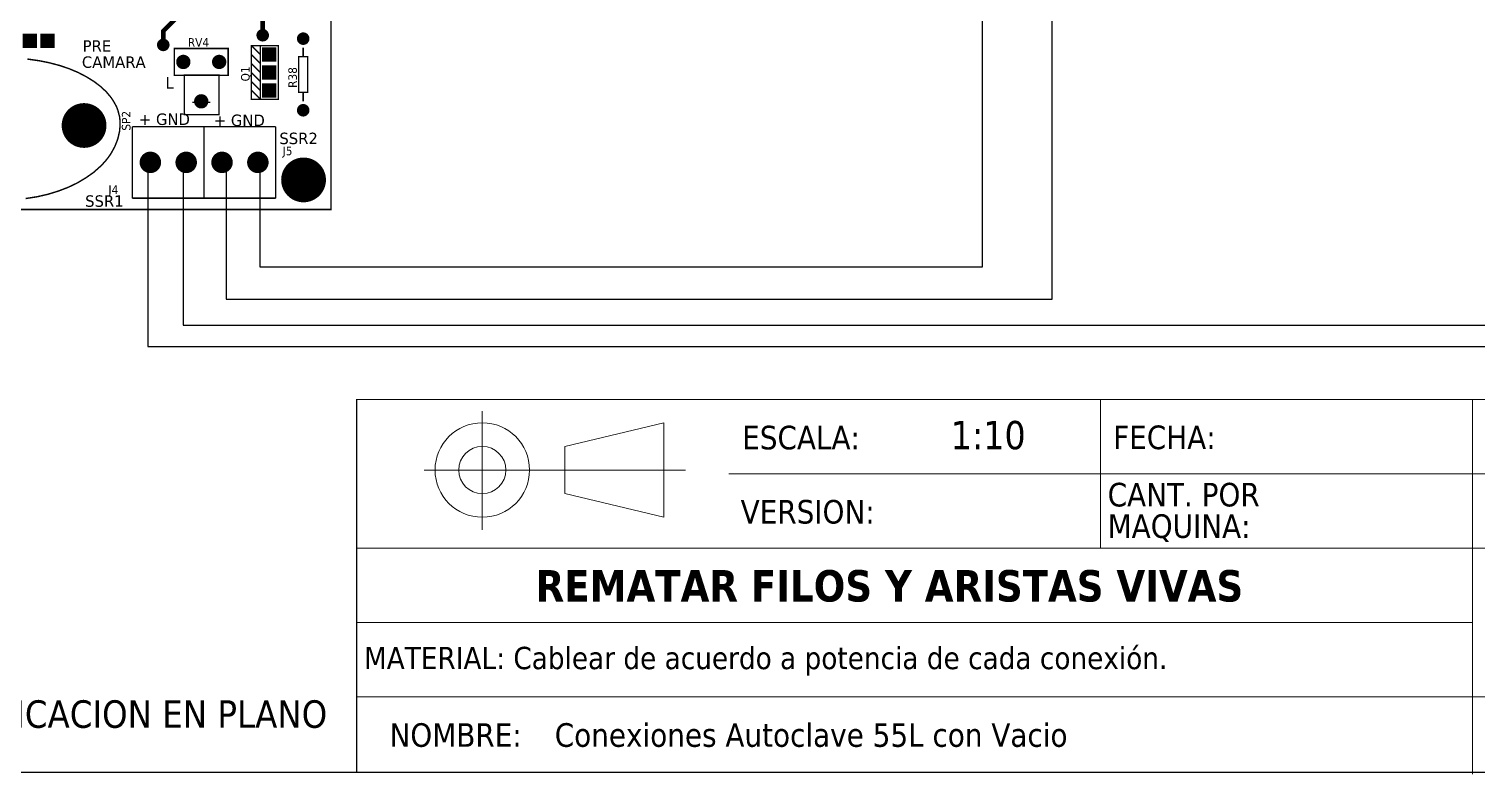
# Model space of a CAD drawing. Header units: millimetres. Extents: x 123.5 to 144.3, y 105.4 to 121.6.
# Drawn here: x 131.63 to 139.72, y 105.39 to 109.56 of the extents above; entities that cross this region are included whole.
import ezdxf

# ---------------------------------------------------------------- set-up
doc = ezdxf.new("R2010")
doc.units = ezdxf.units.MM
doc.linetypes.add('CENTERX2', pattern=[20.32, 12.7, -2.54, 2.54, -2.54])
for name, color, linetype in [('12632256', 7, 'Continuous'), ('CONTORNO', 179, 'Continuous'), ('DESC', 250, 'Continuous'), ('WIRES', 7, 'Continuous')]:
    doc.layers.add(name, color=color, linetype=linetype)
doc.styles.add('SLDTEXTSTYLE0', font='tahoma.ttf')
doc.styles.add('SLDTEXTSTYLE1', font='')
doc.styles.get("Standard").update_dxf_attribs({"font": 'tahoma.ttf'})
doc.styles.get('SLDTEXTSTYLE1').set_extended_font_data('Tahoma', bold=True)

# ---------------------------------------------------------------- blocks, each defined once
blk = doc.blocks.new('SW_NOTE_4')
at = {"color": 0, "linetype": 'Continuous', "lineweight": 0, "char_height": 1.5875, "attachment_point": 1, "style": 'SLDTEXTSTYLE0'}
for s, insert in [('CANT. POR ', (0, 2.016)), ('MAQUINA:', (0, -0.1))]:
    blk.add_mtext(s, dxfattribs=dict(at, insert=insert))
blk = doc.blocks.new('EPAD')
at = {"const_width": 0.5}
blk.add_lwpolyline([(-0.25, 0, 1), (0.25, 0, 1)], format="xyb", close=True, dxfattribs=at)
blk = doc.blocks.new('RPAD')
blk.add_trace([(-0.5, -0.5), (-0.5, 0.5), (0.5, -0.5), (0.5, 0.5)])
blk = doc.blocks.new('Tarjeta')
for points, const_width in [([(146.3184, 112.4867), (153.6204, 112.4867), (153.6204, 117.4267), (146.3184, 117.4267), (146.3184, 112.4867)], 0.008), ([(152.4704, 113.9437), (152.9944, 113.9437), (153.1174, 113.8207), (153.2394, 113.6987), (153.2394, 113.4597)], 0.025), ([(152.6844, 113.4057), (152.6844, 113.4827), (152.8144, 113.6117)], 0.025), ([(153.2264, 113.1017), (153.3264, 113.1017), (153.3264, 113.4017), (153.2264, 113.4017), (153.2264, 113.1017), (153.1764, 113.1017), (153.1764, 113.4017), (153.2264, 113.4017)], 0.008), ([(153.2264, 113.3517), (153.1764, 113.4017)], 0.008), ([(153.4654, 113.3407), (153.4654, 113.3907)], 0.008), ([(151.9164, 112.5477), (151.9804, 112.5577), (152.0414, 112.5717), (152.0994, 112.5897), (152.1544, 112.6107), (152.2044, 112.6347), (152.2514, 112.6627), (152.2944, 112.6927), (152.3314, 112.7257), (152.3484, 112.7427), (152.3644, 112.7607), (152.3794, 112.7797), (152.3924, 112.7987), (152.4144, 112.8387), (152.4304, 112.8797), (152.4404, 112.9227), (152.4424, 112.9447), (152.4434, 112.9677), (152.4424, 112.9867), (152.4404, 113.0057), (152.4304, 113.0427), (152.4234, 113.0607), (152.4144, 113.0777), (152.4044, 113.0947), (152.3934, 113.1117), (152.3664, 113.1437), (152.3344, 113.1737), (152.2974, 113.2017), (152.2554, 113.2277), (152.2094, 113.2517), (152.1594, 113.2727), (152.1064, 113.2907), (152.0494, 113.3057), (151.9894, 113.3177), (151.9264, 113.3267)], 0.008), ([(152.7464, 113.2357), (153.0464, 113.2357), (153.0464, 113.3857), (152.7464, 113.3857), (152.7464, 113.2357)], 0.008), ([(153.2264, 113.3017), (153.1764, 113.3517)], 0.008), ([(153.4404, 113.1407), (153.4904, 113.1407), (153.4904, 113.3407), (153.4404, 113.3407), (153.4404, 113.1407)], 0.008), ([(152.8024, 113.0157), (152.9954, 113.0157), (152.9954, 113.2367), (152.8024, 113.2367), (152.8024, 113.0157)], 0.008), ([(153.2264, 113.2517), (153.1764, 113.3017)], 0.008), ([(153.2264, 113.2017), (153.1764, 113.2517)], 0.008), ([(153.2264, 113.1517), (153.1764, 113.2017)], 0.008), ([(153.2264, 113.1017), (153.1764, 113.1517)], 0.008), ([(152.9464, 113.0857), (152.8464, 113.0857)], 0.008), ([(153.4654, 113.0907), (153.4654, 113.1407)], 0.008), ([(152.5124, 112.9497), (152.5124, 112.5497)], 0.008), ([(152.5124, 112.9497), (152.9124, 112.9497)], 0.008), ([(152.9124, 112.9497), (152.9124, 112.5497)], 0.008), ([(152.9124, 112.9497), (152.9124, 112.5497)], 0.008), ([(152.9124, 112.9497), (153.3124, 112.9497)], 0.008), ([(153.3124, 112.9497), (153.3124, 112.5497)], 0.008), ([(152.5124, 112.5497), (152.9124, 112.5497)], 0.008), ([(152.9124, 112.5497), (153.3124, 112.5497)], 0.008)]:
    blk.add_lwpolyline(points, dxfattribs=dict(const_width=const_width))
for centre, radius in [((153.2394, 113.4597), 0.025), ((151.9394, 113.4277), 0.025), ((152.0374, 113.4277), 0.025), ((152.6844, 113.4057), 0.025), ((153.4654, 113.4407), 0.025), ((152.7964, 113.3107), 0.025), ((152.9964, 113.3107), 0.025), ((153.2764, 113.3517), 0.025), ((153.2764, 113.2517), 0.025), ((153.2764, 113.1517), 0.025), ((152.8964, 113.0907), 0.025), ((153.4654, 113.0407), 0.025), ((152.2424, 112.9557), 0.03), ((152.6124, 112.7497), 0.03), ((152.8124, 112.7497), 0.03), ((153.0124, 112.7497), 0.03), ((153.2124, 112.7497), 0.03), ((153.4674, 112.6517), 0.03)]:
    blk.add_circle(centre, radius)
for p, xscale, yscale in [((153.2394, 113.4597), 0.07, 0.07), ((153.4654, 113.4407), 0.07, 0.07), ((152.6844, 113.4057), 0.07, 0.07), ((152.7964, 113.3107), 0.08, 0.08), ((152.9964, 113.3107), 0.08, 0.08), ((152.2424, 112.9557), 0.25, 0.25), ((152.8964, 113.0907), 0.08, 0.08), ((153.4654, 113.0407), 0.07, 0.07), ((152.6124, 112.7497), 0.12, 0.12), ((152.8124, 112.7497), 0.12, 0.12), ((153.0124, 112.7497), 0.12, 0.12), ((153.2124, 112.7497), 0.12, 0.12), ((153.4674, 112.6517), 0.25, 0.25)]:
    blk.add_blockref('EPAD', p, dxfattribs=dict(xscale=xscale, yscale=yscale))
at = {"xscale": 0.08, "yscale": 0.08}
for p, rotation in [((151.9394, 113.4277), 180), ((152.0374, 113.4277), 180), ((153.2764, 113.3517), 90), ((153.2764, 113.2517), 90), ((153.2764, 113.1517), 90)]:
    blk.add_blockref('RPAD', p, dxfattribs=dict(at, rotation=rotation))
at = {"layer": '12632256'}
for s, height, width, p in [('PRE', 0.064, 1.09375, (152.2344, 113.3677)), ('RV4', 0.048, 1.041667, (152.8214, 113.3957)), ('CAMARA', 0.064, 1.09375, (152.2304, 113.2777)), ('L', 0.064, 1.09375, (152.6964, 113.1617)), ('+ GND', 0.064, 1.09375, (152.5484, 112.9587)), ('+ GND', 0.064, 1.09375, (152.9664, 112.9527)), ('SSR2', 0.064, 1.09375, (153.3324, 112.8517)), ('J5', 0.048, 1.041667, (153.3504, 112.7897)), ('J4', 0.048, 1.041667, (152.3784, 112.5727)), ('SSR1', 0.064, 1.09375, (152.2484, 112.5017))]:
    blk.add_text(s, height=height, dxfattribs=dict(at, width=width)).set_placement(p)
at = {"layer": '12632256', "width": 1.041667}
for s, p in [('Q1', (153.1664, 113.2017)), ('R38', (153.4304, 113.1657)), ('SP2', (152.5014, 112.9267))]:
    blk.add_text(s, height=0.048, rotation=90, dxfattribs=at).set_placement(p)

msp = doc.modelspace()

# ---------------------------------------------------------------- linework, layer by layer
at = {"color": 7, "linetype": 'Continuous', "lineweight": 30}
msp.add_line((133.4629, 107.4884), (133.462, 105.4055), dxfattribs=at)
at = {"color": 7, "linetype": 'Continuous', "lineweight": 0}
for p, q in [((144.2555, 107.4863), (133.4655, 107.4863)), ((137.6155, 107.4863), (137.6155, 106.6563)), ((139.6906, 107.4863), (139.6906, 105.3945)), ((135.1787, 107.356), (134.6253, 107.2242)), ((135.1787, 106.8289), (135.1787, 107.356)), ((134.6253, 107.2242), (134.6253, 106.9607)), ((141.7655, 107.0713), (135.5405, 107.0713)), ((134.6253, 106.9607), (135.1787, 106.8289)), ((141.7655, 106.6563), (133.4651, 106.6563)), ((139.6906, 106.2413), (133.4651, 106.2413)), ((144.2555, 105.8263), (133.4651, 105.8263))]:
    msp.add_line(p, q, dxfattribs=at)
at = {"color": 7, "linetype": 'CENTERX2', "lineweight": 0}
for p, q in [((134.1649, 107.4215), (134.1649, 106.7583)), ((133.8413, 107.0925), (135.2995, 107.0925)), ((133.462, 105.4055), (144.2555, 105.4055))]:
    msp.add_line(p, q, dxfattribs=at)
at = {"color": 7, "linetype": 'Continuous'}
msp.add_line((123.5055, 105.4055), (144.2555, 105.4055), dxfattribs=at)
at = {"color": 7, "linetype": 'Continuous', "lineweight": 0}
for radius in [0.2635, 0.1318]:
    msp.add_circle((134.1649, 107.0925), radius, dxfattribs=at)
at = {"layer": 'WIRES'}
for p, q in [((136.9541, 111.0866), (136.9541, 108.2247)), ((137.3463, 108.0469), (137.3463, 110.5066)), ((132.4949, 108.7861), (132.4949, 107.9011)), ((132.7357, 108.792), (132.7357, 108.0469)), ((132.925, 108.2247), (132.925, 108.8306)), ((132.298, 108.7842), (132.298, 107.7819)), ((136.9541, 108.2247), (132.925, 108.2247)), ((132.7357, 108.0469), (137.3463, 108.0469)), ((132.4949, 107.9011), (140.9202, 107.9011)), ((132.298, 107.7819), (141.2462, 107.7819))]:
    msp.add_line(p, q, dxfattribs=at)

# ---------------------------------------------------------------- block references
at = {"color": 7, "linetype": 'Continuous', "lineweight": 0, "xscale": 0.083, "yscale": 0.083, "zscale": 0.083}
msp.add_blockref('SW_NOTE_4', (137.6551, 106.8535), dxfattribs=at)
at = {"layer": 'DESC'}
msp.add_blockref('Tarjeta', (-20.3001, -3.939), dxfattribs=at)

# ---------------------------------------------------------------- texts
at = {"color": 7, "linetype": 'Continuous', "lineweight": 0, "attachment_point": 1, "style": 'SLDTEXTSTYLE0'}
for s, insert, char_height in [('ESCALA:', (135.6156, 107.3397), 0.13176), ('FECHA:', (137.6861, 107.341), 0.13176), ('VERSION:', (135.6068, 106.9253), 0.13176), ('MATERIAL: Cablear de acuerdo a potencia de cada conexión.', (133.5048, 106.1049), 0.1245), ('\\pi-0.39529,l0.52705,t1.0541;NOMBRE:^IConexiones Autoclave 55L con Vacio', (133.5151, 105.6784), 0.131763)]:
    msp.add_mtext(s, dxfattribs=dict(at, insert=insert, char_height=char_height))
at = {"layer": 'CONTORNO', "color": 7}
for s, insert, char_height, attachment_point, style in [('1:10', (136.9884, 107.3667), 0.15812, 2, 'SLDTEXTSTYLE0'), ('REMATAR FILOS Y ARISTAS VIVAS', (136.4372, 106.5337), 0.175683, 2, 'SLDTEXTSTYLE1'), ('EXCEPTO INDICACION EN PLANO', (133.2995, 105.8064), 0.153723, 3, 'SLDTEXTSTYLE0')]:
    msp.add_mtext(s, dxfattribs=dict(at, insert=insert, char_height=char_height, attachment_point=attachment_point, style=style))

doc.saveas('drawing.dxf')
